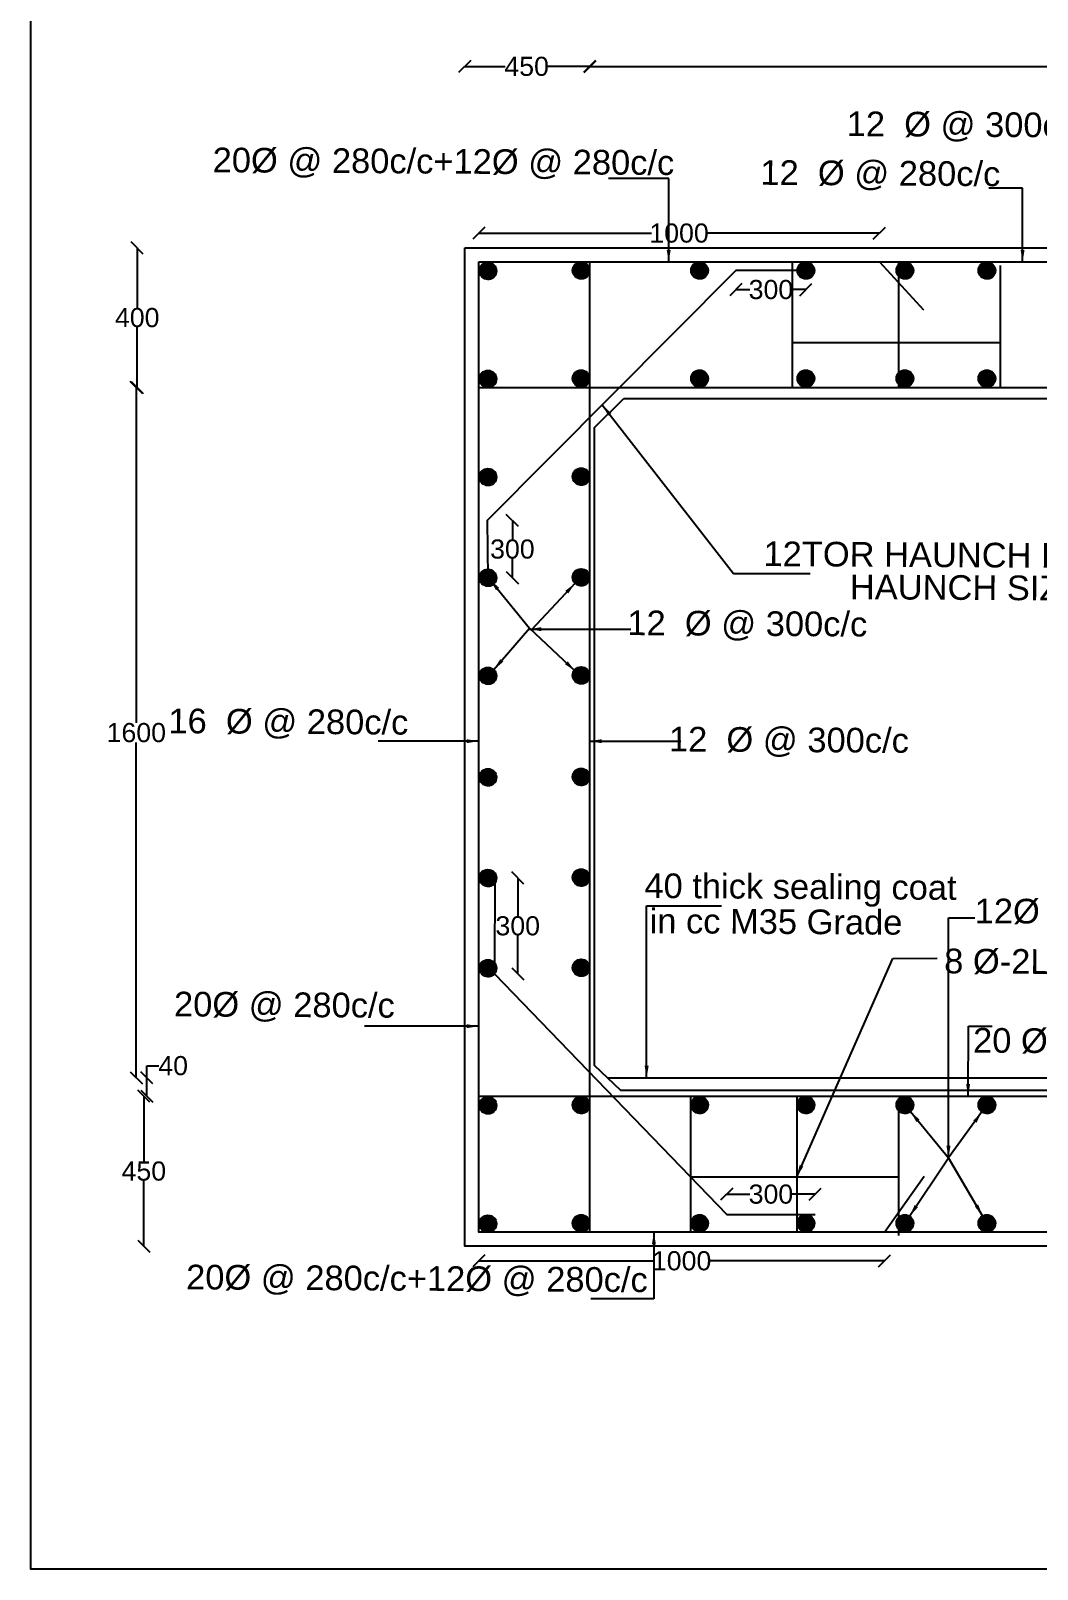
# Model space of a CAD drawing. Header units: millimetres. Extents: x 5124 to 6568637, y 2311 to 91879094.
# Drawn here: x 3724113 to 3732011, y 45934475 to 45946545 of the extents above; entities that cross this region are included whole.
import ezdxf

# ---------------------------------------------------------------- set-up
doc = ezdxf.new("R2010")
doc.units = ezdxf.units.MM
doc.header["$MEASUREMENT"] = 0
doc.layers.add('DIMENSION', color=7, linetype='Continuous')
doc.layers.add('DRAWING', color=7, linetype='Continuous')
doc.styles.get("Standard").update_dxf_attribs({"font": 'arial.ttf', "height": 150})
doc.dimstyles.get("Standard").update_dxf_attribs({"dimtxt": 200, "dimasz": 110, "dimexe": 0.18, "dimexo": 0.0625, "dimgap": 0.09, "dimtad": 0, "dimtih": 1, "dimtoh": 1, "dimdec": 0, "dimzin": 0, "dimdsep": 46, "dimtxsty": 'Standard', "dimblk": 'OBLIQUE', "dimcen": 0.09, "dimse1": 1, "dimse2": 1, "dimadec": 0, "dimazin": 0, "dimtfac": 1, "dimtdec": 0, "dimtofl": 0, "dimtmove": 0, "dimatfit": 3, "dimfxl": 1, "dimtolj": 1, "dimtzin": 0, "dimarcsym": 0})

# ---------------------------------------------------------------- blocks, each defined once
blk = doc.blocks.new('_Oblique')
at = {"color": 0, "linetype": 'ByBlock', "lineweight": -2}
blk.add_line((-0.5, -0.5), (0.5, 0.5), dxfattribs=at)
blk = doc.blocks.new('*D94')
at = {"layer": 'Defpoints', "color": 0}
for p in [(3730772, 45944957), (3727628, 45944731), (3730772, 45944731)]:
    blk.add_point(p, dxfattribs=at)
at = {"layer": 'DIMENSION', "color": 0, "lineweight": -2}
for p, q in [((3727628, 45944957), (3728983, 45944957)), ((3730772, 45944957), (3729417, 45944957))]:
    blk.add_line(p, q, dxfattribs=at)
at = {"layer": 'DIMENSION', "color": 0, "lineweight": -2, "xscale": 95, "yscale": 95, "zscale": 95, "rotation": 180}
blk.add_blockref('_Oblique', (3727628, 45944957), dxfattribs=at)
at = {"layer": 'DIMENSION', "color": 0, "lineweight": -2, "xscale": 95, "yscale": 95, "zscale": 95}
blk.add_blockref('_Oblique', (3730772, 45944957), dxfattribs=at)
at = {"layer": 'DIMENSION', "color": 0, "insert": (3729200, 45944957), "char_height": 150, "attachment_point": 5}
blk.add_mtext('\\A1;1000', dxfattribs=at)
blk = doc.blocks.new('*D95')
at = {"layer": 'Defpoints', "color": 0}
for p in [(3728503, 45946265), (3727518, 45944841), (3728503, 45944841)]:
    blk.add_point(p, dxfattribs=at)
at = {"layer": 'DIMENSION', "color": 0, "lineweight": -2}
for p, q in [((3727518, 45946265), (3727835, 45946265)), ((3728503, 45946265), (3728172, 45946265))]:
    blk.add_line(p, q, dxfattribs=at)
at = {"layer": 'DIMENSION', "color": 0, "lineweight": -2, "xscale": 95, "yscale": 95, "zscale": 95, "rotation": 180}
blk.add_blockref('_Oblique', (3727518, 45946265), dxfattribs=at)
at = {"layer": 'DIMENSION', "color": 0, "lineweight": -2, "xscale": 95, "yscale": 95, "zscale": 95}
blk.add_blockref('_Oblique', (3728503, 45946265), dxfattribs=at)
at = {"layer": 'DIMENSION', "color": 0, "insert": (3728004, 45946265), "char_height": 150, "attachment_point": 5}
blk.add_mtext('\\A1;450', dxfattribs=at)
blk = doc.blocks.new('*D96')
at = {"layer": 'Defpoints', "color": 0}
for p in [(3736201, 45946265), (3728498, 45944731), (3736201, 45944731)]:
    blk.add_point(p, dxfattribs=at)
at = {"layer": 'DIMENSION', "color": 0, "lineweight": -2}
for p, q in [((3728498, 45946265), (3732125, 45946265)), ((3736201, 45946265), (3732575, 45946265))]:
    blk.add_line(p, q, dxfattribs=at)
at = {"layer": 'DIMENSION', "color": 0, "lineweight": -2, "xscale": 95, "yscale": 95, "zscale": 95, "rotation": 180}
blk.add_blockref('_Oblique', (3728498, 45946265), dxfattribs=at)
at = {"layer": 'DIMENSION', "color": 0, "lineweight": -2, "xscale": 95, "yscale": 95, "zscale": 95}
blk.add_blockref('_Oblique', (3736201, 45946265), dxfattribs=at)
at = {"layer": 'DIMENSION', "color": 0, "insert": (3732350, 45946265), "char_height": 150, "attachment_point": 5}
blk.add_mtext('\\A1;2800', dxfattribs=at)
blk = doc.blocks.new('*D103')
at = {"layer": 'Defpoints', "color": 0}
for p in [(3729646, 45944665), (3730195, 45944665), (3730195, 45944514)]:
    blk.add_point(p, dxfattribs=at)
at = {"layer": 'DIMENSION', "color": 0, "lineweight": -2}
for p, q in [((3729646, 45944514), (3729755, 45944514)), ((3730195, 45944514), (3730086, 45944514))]:
    blk.add_line(p, q, dxfattribs=at)
at = {"layer": 'DIMENSION', "color": 0, "lineweight": -2, "xscale": 95, "yscale": 95, "zscale": 95, "rotation": 180}
blk.add_blockref('_Oblique', (3729646, 45944514), dxfattribs=at)
at = {"layer": 'DIMENSION', "color": 0, "lineweight": -2, "xscale": 95, "yscale": 95, "zscale": 95}
blk.add_blockref('_Oblique', (3730195, 45944514), dxfattribs=at)
at = {"layer": 'DIMENSION', "color": 0, "insert": (3729921, 45944514), "char_height": 150, "attachment_point": 5}
blk.add_mtext('\\A1;300', dxfattribs=at)
blk = doc.blocks.new('*D104')
at = {"layer": 'Defpoints', "color": 0}
for p in [(3727694, 45942702), (3727892, 45942702), (3727701, 45942254)]:
    blk.add_point(p, dxfattribs=at)
at = {"layer": 'DIMENSION', "color": 0, "lineweight": -2}
for p, q in [((3727892, 45942702), (3727892, 45942554)), ((3727892, 45942254), (3727892, 45942401))]:
    blk.add_line(p, q, dxfattribs=at)
at = {"layer": 'DIMENSION', "color": 0, "lineweight": -2, "xscale": 95, "yscale": 95, "zscale": 95}
for p, rotation in [((3727892, 45942702), 90), ((3727892, 45942254), 270)]:
    blk.add_blockref('_Oblique', p, dxfattribs=dict(at, rotation=rotation))
at = {"layer": 'DIMENSION', "color": 0, "insert": (3727892, 45942478), "char_height": 150, "attachment_point": 5}
blk.add_mtext('\\A1;300', dxfattribs=at)
blk = doc.blocks.new('*D105')
at = {"layer": 'Defpoints', "color": 0}
for p in [(3727767, 45939898), (3727751, 45939146), (3727934, 45939146)]:
    blk.add_point(p, dxfattribs=at)
at = {"layer": 'DIMENSION', "color": 0, "lineweight": -2}
for p, q in [((3727934, 45939898), (3727934, 45939599)), ((3727934, 45939146), (3727934, 45939446))]:
    blk.add_line(p, q, dxfattribs=at)
at = {"layer": 'DIMENSION', "color": 0, "lineweight": -2, "xscale": 95, "yscale": 95, "zscale": 95}
for p, rotation in [((3727934, 45939898), 90), ((3727934, 45939146), 270)]:
    blk.add_blockref('_Oblique', p, dxfattribs=dict(at, rotation=rotation))
at = {"layer": 'DIMENSION', "color": 0, "insert": (3727934, 45939522), "char_height": 150, "attachment_point": 5}
blk.add_mtext('\\A1;300', dxfattribs=at)
blk = doc.blocks.new('*D106')
at = {"layer": 'Defpoints', "color": 0}
for p in [(3729574, 45937417), (3729574, 45937259), (3730268, 45937259)]:
    blk.add_point(p, dxfattribs=at)
at = {"layer": 'DIMENSION', "color": 0, "lineweight": -2}
for p, q in [((3729574, 45937417), (3729756, 45937417)), ((3730268, 45937417), (3730087, 45937417))]:
    blk.add_line(p, q, dxfattribs=at)
at = {"layer": 'DIMENSION', "color": 0, "lineweight": -2, "xscale": 95, "yscale": 95, "zscale": 95, "rotation": 180}
blk.add_blockref('_Oblique', (3729574, 45937417), dxfattribs=at)
at = {"layer": 'DIMENSION', "color": 0, "lineweight": -2, "xscale": 95, "yscale": 95, "zscale": 95}
blk.add_blockref('_Oblique', (3730268, 45937417), dxfattribs=at)
at = {"layer": 'DIMENSION', "color": 0, "insert": (3729921, 45937417), "char_height": 150, "attachment_point": 5}
blk.add_mtext('\\A1;300', dxfattribs=at)
blk = doc.blocks.new('*D120')
at = {"layer": 'Defpoints', "color": 0}
for p in [(3725000, 45938187), (3727628, 45938187), (3727518, 45937009)]:
    blk.add_point(p, dxfattribs=at)
at = {"layer": 'DIMENSION', "color": 0, "lineweight": -2}
for p, q in [((3725000, 45938187), (3725000, 45937675)), ((3725000, 45937009), (3725000, 45937521))]:
    blk.add_line(p, q, dxfattribs=at)
at = {"layer": 'DIMENSION', "color": 0, "lineweight": -2, "xscale": 95, "yscale": 95, "zscale": 95}
for p, rotation in [((3725000, 45938187), 90), ((3725000, 45937009), 270)]:
    blk.add_blockref('_Oblique', p, dxfattribs=dict(at, rotation=rotation))
at = {"layer": 'DIMENSION', "color": 0, "insert": (3725000, 45937598), "char_height": 150, "attachment_point": 5}
blk.add_mtext('\\A1;450', dxfattribs=at)
blk = doc.blocks.new('*D121')
at = {"layer": 'Defpoints', "color": 0}
for p in [(3725024, 45938330), (3728746, 45938330), (3728746, 45938187)]:
    blk.add_point(p, dxfattribs=at)
at = {"layer": 'DIMENSION', "color": 0, "lineweight": -2}
for p, q in [((3725024, 45938330), (3725024, 45938425)), ((3725024, 45938425), (3725119, 45938425)), ((3725024, 45938187), (3725024, 45938330))]:
    blk.add_line(p, q, dxfattribs=at)
at = {"layer": 'DIMENSION', "color": 0, "lineweight": -2, "xscale": 95, "yscale": 95, "zscale": 95}
for p, rotation in [((3725024, 45938330), 90), ((3725024, 45938187), 270)]:
    blk.add_blockref('_Oblique', p, dxfattribs=dict(at, rotation=rotation))
at = {"layer": 'DIMENSION', "color": 0, "insert": (3725230, 45938425), "char_height": 150, "attachment_point": 5}
blk.add_mtext('\\A1;40', dxfattribs=at)
blk = doc.blocks.new('*D122')
at = {"layer": 'Defpoints', "color": 0}
for p in [(3724941, 45943747), (3728498, 45943747), (3728639, 45938330)]:
    blk.add_point(p, dxfattribs=at)
at = {"layer": 'DIMENSION', "color": 0, "lineweight": -2}
for p, q in [((3724941, 45943747), (3724941, 45941115)), ((3724941, 45938330), (3724941, 45940962))]:
    blk.add_line(p, q, dxfattribs=at)
at = {"layer": 'DIMENSION', "color": 0, "lineweight": -2, "xscale": 95, "yscale": 95, "zscale": 95}
for p, rotation in [((3724941, 45943747), 90), ((3724941, 45938330), 270)]:
    blk.add_blockref('_Oblique', p, dxfattribs=dict(at, rotation=rotation))
at = {"layer": 'DIMENSION', "color": 0, "insert": (3724941, 45941038), "char_height": 150, "attachment_point": 5}
blk.add_mtext('\\A1;1600', dxfattribs=at)
blk = doc.blocks.new('*D123')
at = {"layer": 'Defpoints', "color": 0}
for p in [(3724948, 45944841), (3727628, 45944841), (3727628, 45943747)]:
    blk.add_point(p, dxfattribs=at)
at = {"layer": 'DIMENSION', "color": 0, "lineweight": -2}
for p, q in [((3724948, 45944841), (3724948, 45944371)), ((3724948, 45943747), (3724948, 45944217))]:
    blk.add_line(p, q, dxfattribs=at)
at = {"layer": 'DIMENSION', "color": 0, "lineweight": -2, "xscale": 95, "yscale": 95, "zscale": 95}
for p, rotation in [((3724948, 45944841), 90), ((3724948, 45943747), 270)]:
    blk.add_blockref('_Oblique', p, dxfattribs=dict(at, rotation=rotation))
at = {"layer": 'DIMENSION', "color": 0, "insert": (3724948, 45944294), "char_height": 150, "attachment_point": 5}
blk.add_mtext('\\A1;400', dxfattribs=at)
blk = doc.blocks.new('*D125')
at = {"layer": 'Defpoints', "color": 0, "lineweight": -2}
for p, q in [((3727628, 45936894), (3729003, 45936894)), ((3730812, 45936894), (3729437, 45936894))]:
    blk.add_line(p, q, dxfattribs=at)
at = {"layer": 'Defpoints', "color": 0}
for p in [(3727628, 45937119), (3730812, 45937119), (3730812, 45936894)]:
    blk.add_point(p, dxfattribs=at)
at = {"layer": 'Defpoints', "color": 0, "lineweight": -2, "xscale": 95, "yscale": 95, "zscale": 95, "rotation": 180}
blk.add_blockref('_Oblique', (3727628, 45936894), dxfattribs=at)
at = {"layer": 'Defpoints', "color": 0, "lineweight": -2, "xscale": 95, "yscale": 95, "zscale": 95}
blk.add_blockref('_Oblique', (3730812, 45936894), dxfattribs=at)
at = {"layer": 'Defpoints', "color": 0, "insert": (3729220, 45936894), "char_height": 150, "attachment_point": 5}
blk.add_mtext('\\A1;1000', dxfattribs=at)

msp = doc.modelspace()

# ---------------------------------------------------------------- hatches: boundary and pattern name
at = {"layer": 'DRAWING'}
h = msp.add_hatch(dxfattribs=at)
h.set_pattern_fill('ANSI31', color=256, scale=0.879733, style=0)
h.set_pattern_definition([(45, (565839.26034, 5525350.20543), (-0.07775810721613, 0.07775810721613), [])])
h.paths.add_polyline_path([(3727767.2, 45944661.2, 1), (3727634, 45944661.2, 1)])
h = msp.add_hatch(dxfattribs=at)
h.set_pattern_fill('ANSI31', color=256, scale=0.879733, style=0)
h.set_pattern_definition([(45, (566570.28885, 5525353.57618), (-0.07775810721613, 0.07775810721613), [])])
h.paths.add_polyline_path([(3728498.3, 45944664.6, 0.9586945), (3728365.2, 45944670.2), (3728365.2, 45944659, 0.9586945)])
h = msp.add_hatch(dxfattribs=at)
h.set_pattern_fill('ANSI31', color=256, scale=0.879733, style=0)
h.set_pattern_definition([(45, (567500.01654, 5525353.57618), (-0.07775810721613, 0.07775810721613), [])])
h.paths.add_polyline_path([(3729428, 45944664.6, 0.9586945), (3729295, 45944670.2), (3729295, 45944659, 0.9586945)])
h = msp.add_hatch(dxfattribs=at)
h.set_pattern_fill('ANSI31', color=256, scale=0.879733, style=0)
h.set_pattern_definition([(45, (568333.7678, 5525353.57618), (-0.07775810721613, 0.07775810721613), [])])
h.paths.add_polyline_path([(3730261.7, 45944664.6, 0.9586945), (3730128.7, 45944670.2), (3730128.7, 45944659, 0.9586945)])
h = msp.add_hatch(dxfattribs=at)
h.set_pattern_fill('ANSI31', color=256, scale=0.879733, style=0)
h.set_pattern_definition([(45, (569110.8746, 5525353.57618), (-0.07775810721613, 0.07775810721613), [])])
h.paths.add_polyline_path([(3731038.8, 45944664.6, 0.9586945), (3730905.8, 45944670.2), (3730905.8, 45944659, 0.9586945)])
h = msp.add_hatch(dxfattribs=at)
h.set_pattern_fill('ANSI31', color=256, scale=0.879733, style=0)
h.set_pattern_definition([(45, (569754.64136, 5525353.57618), (-0.07775810721613, 0.07775810721613), [])])
h.paths.add_polyline_path([(3731682.6, 45944664.6, 0.9586945), (3731549.6, 45944670.2), (3731549.6, 45944659, 0.9586945)])
h = msp.add_hatch(dxfattribs=at)
h.set_pattern_fill('ANSI31', color=256, scale=0.879733, style=0)
h.set_pattern_definition([(45, (565839.26034, 5524502.26368), (-0.07775810721613, 0.07775810721613), [])])
h.paths.add_polyline_path([(3727767.2, 45943813.3, 1), (3727634, 45943813.3, 1)])
h = msp.add_hatch(dxfattribs=at)
h.set_pattern_fill('ANSI31', color=256, scale=0.879733, style=0)
h.set_pattern_definition([(45, (566570.28885, 5524505.63443), (-0.07775810721613, 0.07775810721613), [])])
h.paths.add_polyline_path([(3728498.3, 45943816.7, 0.9586945), (3728365.2, 45943822.3), (3728365.2, 45943811.1, 0.9586945)])
h = msp.add_hatch(dxfattribs=at)
h.set_pattern_fill('ANSI31', color=256, scale=0.879733, style=0)
h.set_pattern_definition([(45, (567500.01654, 5524505.63443), (-0.07775810721613, 0.07775810721613), [])])
h.paths.add_polyline_path([(3729428, 45943816.7, 0.9586945), (3729295, 45943822.3), (3729295, 45943811.1, 0.9586945)])
h = msp.add_hatch(dxfattribs=at)
h.set_pattern_fill('ANSI31', color=256, scale=0.879733, style=0)
h.set_pattern_definition([(45, (568333.7678, 5524505.63443), (-0.07775810721613, 0.07775810721613), [])])
h.paths.add_polyline_path([(3730261.7, 45943816.7, 0.9586945), (3730128.7, 45943822.3), (3730128.7, 45943811.1, 0.9586945)])
h = msp.add_hatch(dxfattribs=at)
h.set_pattern_fill('ANSI31', color=256, scale=0.879733, style=0)
h.set_pattern_definition([(45, (569110.8746, 5524505.63443), (-0.07775810721613, 0.07775810721613), [])])
h.paths.add_polyline_path([(3731038.8, 45943816.7, 0.9586945), (3730905.8, 45943822.3), (3730905.8, 45943811.1, 0.9586945)])
h = msp.add_hatch(dxfattribs=at)
h.set_pattern_fill('ANSI31', color=256, scale=0.879733, style=0)
h.set_pattern_definition([(45, (569754.64136, 5524505.63443), (-0.07775810721613, 0.07775810721613), [])])
h.paths.add_polyline_path([(3731682.6, 45943816.7, 0.9586945), (3731549.6, 45943822.3), (3731549.6, 45943811.1, 0.9586945)])
h = msp.add_hatch(dxfattribs=at)
h.set_pattern_fill('ANSI31', color=256, scale=0.879733, style=0)
h.set_pattern_definition([(45, (565839.26034, 5523732.51279), (-0.07775810721613, 0.07775810721613), [])])
h.paths.add_polyline_path([(3727767.2, 45943043.6, 1), (3727634, 45943043.6, 1)])
h = msp.add_hatch(dxfattribs=at)
h.set_pattern_fill('ANSI31', color=256, scale=0.879733, style=0)
h.set_pattern_definition([(45, (566570.28885, 5523735.88354), (-0.07775810721613, 0.07775810721613), [])])
h.paths.add_polyline_path([(3728498.3, 45943046.9, 0.9586945), (3728365.2, 45943052.5), (3728365.2, 45943041.3, 0.9586945)])
h = msp.add_hatch(dxfattribs=at)
h.set_pattern_fill('ANSI31', color=256, scale=0.879733, style=0)
h.set_pattern_definition([(45, (565839.26034, 5522942.59553), (-0.07775810721613, 0.07775810721613), [])])
h.paths.add_polyline_path([(3727767.2, 45942253.6, 1), (3727634, 45942253.6, 1)])
h = msp.add_hatch(dxfattribs=at)
h.set_pattern_fill('ANSI31', color=256, scale=0.879733, style=0)
h.set_pattern_definition([(45, (566570.28885, 5522945.96627), (-0.07775810721613, 0.07775810721613), [])])
h.paths.add_polyline_path([(3728498.3, 45942257, 0.9586945), (3728365.2, 45942262.6), (3728365.2, 45942251.4, 0.9586945)])
h = msp.add_hatch(dxfattribs=at)
h.set_pattern_fill('ANSI31', color=256, scale=0.879733, style=0)
h.set_pattern_definition([(45, (565839.26034, 5522173.19333), (-0.07775810721613, 0.07775810721613), [])])
h.paths.add_polyline_path([(3727767.2, 45941484.2, 1), (3727634, 45941484.2, 1)])
h = msp.add_hatch(dxfattribs=at)
h.set_pattern_fill('ANSI31', color=256, scale=0.879733, style=0)
h.set_pattern_definition([(45, (566570.28885, 5522176.56408), (-0.07775810721613, 0.07775810721613), [])])
h.paths.add_polyline_path([(3728498.3, 45941487.6, 0.9586945), (3728365.2, 45941493.2), (3728365.2, 45941482, 0.9586945)])
h = msp.add_hatch(dxfattribs=at)
h.set_pattern_fill('ANSI31', color=256, scale=0.879733, style=0)
h.set_pattern_definition([(45, (565839.26034, 5521376.94139), (-0.07775810721613, 0.07775810721613), [])])
h.paths.add_polyline_path([(3727767.2, 45940688, 1), (3727634, 45940688, 1)])
h = msp.add_hatch(dxfattribs=at)
h.set_pattern_fill('ANSI31', color=256, scale=0.879733, style=0)
h.set_pattern_definition([(45, (566570.28885, 5521380.31214), (-0.07775810721613, 0.07775810721613), [])])
h.paths.add_polyline_path([(3728498.3, 45940691.4, 0.9586945), (3728365.2, 45940697), (3728365.2, 45940685.7, 0.9586945)])
h = msp.add_hatch(dxfattribs=at)
h.set_pattern_fill('ANSI31', color=256, scale=0.879733, style=0)
h.set_pattern_definition([(45, (566570.28885, 5520590.45299), (-0.07775810721613, 0.07775810721613), [])])
h.paths.add_polyline_path([(3728498.3, 45939901.5, 0.9586945), (3728365.2, 45939907.1), (3728365.2, 45939895.9, 0.9586945)])
h = msp.add_hatch(dxfattribs=at)
h.set_pattern_fill('ANSI31', color=256, scale=0.879733, style=0)
h.set_pattern_definition([(45, (565839.26034, 5520587.08224), (-0.07775810721613, 0.07775810721613), [])])
h.paths.add_polyline_path([(3727767.2, 45939898.1, 1), (3727634, 45939898.1, 1)])
h = msp.add_hatch(dxfattribs=at)
h.set_pattern_fill('ANSI31', color=256, scale=0.879733, style=0)
h.set_pattern_definition([(45, (565839.26034, 5519879.22525), (-0.07775810721613, 0.07775810721613), [])])
h.paths.add_polyline_path([(3727767.2, 45939190.3, 1), (3727634, 45939190.3, 1)])
h = msp.add_hatch(dxfattribs=at)
h.set_pattern_fill('ANSI31', color=256, scale=0.879733, style=0)
h.set_pattern_definition([(45, (566570.28885, 5519882.596), (-0.07775810721613, 0.07775810721613), [])])
h.paths.add_polyline_path([(3728498.3, 45939193.6, 0.9586945), (3728365.2, 45939199.3), (3728365.2, 45939188, 0.9586945)])
h = msp.add_hatch(dxfattribs=at)
h.set_pattern_fill('ANSI31', color=256, scale=0.879733, style=0)
h.set_pattern_definition([(45, (565839.26034, 5518802.96879), (-0.07775810721613, 0.07775810721613), [])])
h.paths.add_polyline_path([(3727767.2, 45938114, 1), (3727634, 45938114, 1)])
h = msp.add_hatch(dxfattribs=at)
h.set_pattern_fill('ANSI31', color=256, scale=0.879733, style=0)
h.set_pattern_definition([(45, (566570.28885, 5518806.33954), (-0.07775810721613, 0.07775810721613), [])])
h.paths.add_polyline_path([(3728498.3, 45938117.4, 0.9586945), (3728365.2, 45938123), (3728365.2, 45938111.8, 0.9586945)])
h = msp.add_hatch(dxfattribs=at)
h.set_pattern_fill('ANSI31', color=256, scale=0.879733, style=0)
h.set_pattern_definition([(45, (567500.01654, 5518806.33954), (-0.07775810721613, 0.07775810721613), [])])
h.paths.add_polyline_path([(3729428, 45938117.4, 0.9586945), (3729295, 45938123), (3729295, 45938111.8, 0.9586945)])
h = msp.add_hatch(dxfattribs=at)
h.set_pattern_fill('ANSI31', color=256, scale=0.879733, style=0)
h.set_pattern_definition([(45, (568333.7678, 5518806.33954), (-0.07775810721613, 0.07775810721613), [])])
h.paths.add_polyline_path([(3730261.7, 45938117.4, 0.9586945), (3730128.7, 45938123), (3730128.7, 45938111.8, 0.9586945)])
h = msp.add_hatch(dxfattribs=at)
h.set_pattern_fill('ANSI31', color=256, scale=0.879733, style=0)
h.set_pattern_definition([(45, (569110.8746, 5518806.33954), (-0.07775810721613, 0.07775810721613), [])])
h.paths.add_polyline_path([(3731038.8, 45938117.4, 0.9586945), (3730905.8, 45938123), (3730905.8, 45938111.8, 0.9586945)])
h = msp.add_hatch(dxfattribs=at)
h.set_pattern_fill('ANSI31', color=256, scale=0.879733, style=0)
h.set_pattern_definition([(45, (569754.64136, 5518806.33954), (-0.07775810721613, 0.07775810721613), [])])
h.paths.add_polyline_path([(3731682.6, 45938117.4, 0.9586945), (3731549.6, 45938123), (3731549.6, 45938111.8, 0.9586945)])
h = msp.add_hatch(dxfattribs=at)
h.set_pattern_fill('ANSI31', color=256, scale=0.879733, style=0)
h.set_pattern_definition([(45, (565839.26034, 5517874.67653), (-0.07775810721613, 0.07775810721613), [])])
h.paths.add_polyline_path([(3727767.2, 45937185.7, 1), (3727634, 45937185.7, 1)])
h = msp.add_hatch(dxfattribs=at)
h.set_pattern_fill('ANSI31', color=256, scale=0.879733, style=0)
h.set_pattern_definition([(45, (566570.28885, 5517878.04728), (-0.07775810721613, 0.07775810721613), [])])
h.paths.add_polyline_path([(3728498.3, 45937189.1, 0.9586945), (3728365.2, 45937194.7), (3728365.2, 45937183.5, 0.9586945)])
h = msp.add_hatch(dxfattribs=at)
h.set_pattern_fill('ANSI31', color=256, scale=0.879733, style=0)
h.set_pattern_definition([(45, (567500.01654, 5517878.04728), (-0.07775810721613, 0.07775810721613), [])])
h.paths.add_polyline_path([(3729428, 45937189.1, 0.9586945), (3729295, 45937194.7), (3729295, 45937183.5, 0.9586945)])
h = msp.add_hatch(dxfattribs=at)
h.set_pattern_fill('ANSI31', color=256, scale=0.879733, style=0)
h.set_pattern_definition([(45, (568333.7678, 5517878.04728), (-0.07775810721613, 0.07775810721613), [])])
h.paths.add_polyline_path([(3730261.7, 45937189.1, 0.9586945), (3730128.7, 45937194.7), (3730128.7, 45937183.5, 0.9586945)])
h = msp.add_hatch(dxfattribs=at)
h.set_pattern_fill('ANSI31', color=256, scale=0.879733, style=0)
h.set_pattern_definition([(45, (569110.8746, 5517878.04728), (-0.07775810721613, 0.07775810721613), [])])
h.paths.add_polyline_path([(3731038.8, 45937189.1, 0.9586945), (3730905.8, 45937194.7), (3730905.8, 45937183.5, 0.9586945)])
h = msp.add_hatch(dxfattribs=at)
h.set_pattern_fill('ANSI31', color=256, scale=0.879733, style=0)
h.set_pattern_definition([(45, (569754.64136, 5517878.04728), (-0.07775810721613, 0.07775810721613), [])])
h.paths.add_polyline_path([(3731682.6, 45937189.1, 0.9586945), (3731549.6, 45937194.7), (3731549.6, 45937183.5, 0.9586945)])

# ---------------------------------------------------------------- linework, layer by layer
at = {"layer": 'DIMENSION'}
for points in [[(3727517.8, 45944841.1), (3745605.1, 45944841.1), (3745605.1, 45937009), (3727517.8, 45937009)], [(3727627.8, 45944731), (3745495.1, 45944731), (3745495.1, 45937119.1), (3727627.8, 45937119.1)]]:
    msp.add_lwpolyline(points, close=True, dxfattribs=at)
for points in [[(3728498.1, 45944731), (3728498.1, 45937119.1)], [(3730771.8, 45944731), (3731119.3, 45944356.8)], [(3727627.8, 45943746.7), (3745495.1, 45943746.7)], [(3727627.8, 45938186.9), (3745495.1, 45938186.9)], [(3730812, 45937119.1), (3731123.8, 45937557.6)]]:
    msp.add_lwpolyline(points, dxfattribs=at)
at = {"layer": 'DRAWING'}
msp.add_lwpolyline([(3724112.7, 45957947.5), (3755323.7, 45957947.5), (3755323.7, 45934474.9), (3724112.7, 45934474.9)], close=True, dxfattribs=at)
for points in [[(3730087.9, 45944731), (3730087.9, 45943746.7)], [(3730921.9, 45944731), (3730921.9, 45943746.7)], [(3731719.9, 45944704.2), (3731719.9, 45943746.7)], [(3730195.1, 45944664.6), (3729646.3, 45944664.6), (3727694, 45942701.6), (3727700.6, 45942253.6)], [(3730087.9, 45944098.3), (3731719.9, 45944098.3)], [(3728766.8, 45943660.7), (3735846.9, 45943660.7), (3736127.8, 45943368.4), (3736127.8, 45938466.6), (3735856.9, 45938231.8), (3728742.4, 45938231.8), (3728535.2, 45938427.6), (3728535.2, 45943432.2), (3728766.8, 45943660.7)], [(3727755, 45939936.7), (3727750.7, 45939146.3), (3729574.1, 45937259), (3730268, 45937259)], [(3728638.8, 45938329.7), (3735971, 45938330.7)], [(3729289, 45938186.9), (3729289, 45937119.1)], [(3730123, 45938186.9), (3730123, 45937119.1)], [(3730921.1, 45938160.1), (3730921.1, 45937092.3)], [(3729289, 45937554.1), (3730921.1, 45937554.1)]]:
    msp.add_lwpolyline(points, dxfattribs=at)
for centre in [(3727700.6, 45944661.2), (3728431.6, 45944664.6), (3729361.4, 45944664.6), (3730195.1, 45944664.6), (3730972.2, 45944664.6), (3731616, 45944664.6), (3727700.6, 45943813.3), (3728431.6, 45943816.7), (3729361.4, 45943816.7), (3730195.1, 45943816.7), (3730972.2, 45943816.7), (3731616, 45943816.7), (3727700.6, 45943043.6), (3728431.6, 45943046.9), (3727700.6, 45942253.6), (3728431.6, 45942257), (3727700.6, 45941484.2), (3728431.6, 45941487.6), (3727700.6, 45940688), (3728431.6, 45940691.4), (3728431.6, 45939901.5), (3727700.6, 45939898.1), (3727700.6, 45939190.3), (3728431.6, 45939193.6), (3727700.6, 45938114), (3728431.6, 45938117.4), (3729361.4, 45938117.4), (3730195.1, 45938117.4), (3730972.2, 45938117.4), (3731616, 45938117.4), (3727700.6, 45937185.7), (3728431.6, 45937189.1), (3729361.4, 45937189.1), (3730195.1, 45937189.1), (3730972.2, 45937189.1), (3731616, 45937189.1)]:
    msp.add_circle(centre, 66.6, dxfattribs=at)

# ---------------------------------------------------------------- texts
for s, p in [('12  Ø @ 300c/c ', (3730515, 45945718.9)), ('20Ø @ 280c/c+12Ø @ 280c/c', (3725539.7, 45945435.1)), ('12  Ø @ 280c/c ', (3729837.9, 45945336.7)), ('12TOR HAUNCH BARS @300C/C', (3729862.2, 45942345.3)), (' HAUNCH SIZE 150*150', (3730465, 45942085.9)), ('12  Ø @ 300c/c ', (3728793.9, 45941803.8)), ('16  Ø @ 280c/c ', (3725192.6, 45941034.2)), ('12  Ø @ 300c/c ', (3729120.4, 45940891.5)), ('40 thick sealing coat', (3728927.7, 45939741.1)), ('12Ø @  300c/c ', (3731519.2, 45939543.6)), ('in cc M35 Grade', (3728968.6, 45939465.2)), ('8 Ø-2L @ 300c/c ', (3731280.1, 45939150.4)), ('20Ø @ 280c/c ', (3725236.5, 45938812.5)), ('20 Ø @  250c/c ', (3731506.8, 45938528.3)), ('20Ø @ 280c/c+12Ø @ 280c/c', (3725331.3, 45936670.9))]:
    msp.add_text(s, height=193.541, rotation=359.65712, dxfattribs=at).set_placement(p)

# ---------------------------------------------------------------- dimensions: what is measured, and where the dimension line sits
at = {"layer": 'Defpoints'}
dim = msp.add_linear_dim(base=(3730812, 45936893.7), p1=(3727627.8, 45937119.1), p2=(3730812, 45937119.1), text='1000', dimstyle='Standard', override={"dimasz": 95, "dimfxl": 2000, "dimarcsym": 1}, dxfattribs=at)
dim.commit()
dim.dimension.update_dxf_attribs({"geometry": '*D125', "text_midpoint": (3729219.9, 45936893.7)})
at = {"layer": 'DIMENSION'}
dim = msp.add_linear_dim(base=(3728503, 45946265.1), p1=(3727517.8, 45944841.1), p2=(3728503, 45944841.1), text='450', dimstyle='Standard', override={"dimasz": 95, "dimfxl": 2000, "dimarcsym": 1}, dxfattribs=at)
dim.commit()
dim.dimension.update_dxf_attribs({"geometry": '*D95', "text_midpoint": (3728003.7, 45946265.1), "dimtype": 160})
for base, p1, p2, text, picture, middle in [((3736201.2, 45946264.8), (3728498.1, 45944731), (3736201.2, 45944731), '2800', '*D96', (3732349.6, 45946264.8)), ((3730771.8, 45944957.1), (3727627.8, 45944731), (3730771.8, 45944731), '1000', '*D94', (3729199.8, 45944957.1)), ((3730195.1, 45944513.5), (3729646.3, 45944664.6), (3730195.1, 45944664.6), '300', '*D103', (3729920.7, 45944513.5)), ((3729574.1, 45937416.8), (3730268, 45937259), (3729574.1, 45937259), '300', '*D106', (3729921.1, 45937416.8))]:
    dim = msp.add_linear_dim(base=base, p1=p1, p2=p2, text=text, dimstyle='Standard', override={"dimasz": 95, "dimfxl": 2000, "dimarcsym": 1}, dxfattribs=at)
    dim.commit()
    dim.dimension.update_dxf_attribs({"geometry": picture, "text_midpoint": middle})
for base, p1, p2, text, picture, middle in [((3724948.4, 45944841.1), (3727627.8, 45943746.7), (3727627.8, 45944841.1), '400', '*D123', (3724948.4, 45944293.9)), ((3724941, 45943746.7), (3728638.8, 45938329.7), (3728498.1, 45943746.7), '1600', '*D122', (3724941, 45941038.2)), ((3727892.3, 45942701.6), (3727700.6, 45942253.6), (3727694, 45942701.6), '300', '*D104', (3727892.3, 45942477.6)), ((3727933.9, 45939146.3), (3727767.2, 45939898.1), (3727750.7, 45939146.3), '300', '*D105', (3727933.9, 45939522.2)), ((3725024.2, 45938329.7), (3728746.2, 45938186.9), (3728746.2, 45938329.7), '40', '*D121', (3725229.5, 45938424.7)), ((3724999.5, 45938186.9), (3727517.8, 45937009), (3727627.8, 45938186.9), '450', '*D120', (3724999.5, 45937598))]:
    dim = msp.add_linear_dim(base=base, p1=p1, p2=p2, angle=90, text=text, dimstyle='Standard', override={"dimasz": 95, "dimfxl": 2000, "dimarcsym": 1}, dxfattribs=at)
    dim.commit()
    dim.dimension.update_dxf_attribs({"geometry": picture, "text_midpoint": middle})

# ---------------------------------------------------------------- leaders
at = {"layer": 'DRAWING'}
for points in [[(3729118.8, 45944731), (3729118.8, 45945385.3), (3728646.9, 45945385.3)], [(3731895.7, 45944731), (3731895.7, 45945310.3), (3731630.4, 45945310.3)], [(3728597.5, 45943610.1), (3729627, 45942287.8), (3730227.7, 45942287.8)], [(3727715.8, 45942239), (3728027.6, 45941857.8)], [(3728384.2, 45942210.2), (3728040.8, 45941845.4)], [(3727746.3, 45941532.7), (3728027.6, 45941857.8)], [(3728024.4, 45941850.2), (3728821, 45941850.2)], [(3728384.6, 45941521.7), (3728027.6, 45941857.8)], [(3727627.8, 45940971.4), (3726838.8, 45940971.4)], [(3728498.1, 45940971.4), (3729212.7, 45940971.4)], [(3728945.7, 45938329.8), (3728945.7, 45939680), (3729532.4, 45939680)], [(3731314.1, 45937701.9), (3731314.1, 45939584.2), (3731521.7, 45939584.2)], [(3730123, 45937554.1), (3730876.6, 45939266.4), (3731225.4, 45939268.1)], [(3727627.8, 45938735.4), (3726731.9, 45938735.4)], [(3731467.7, 45938186.9), (3731472.2, 45938735.4), (3731657.3, 45938735.4)], [(3731015, 45938066.3), (3731314.1, 45937701.9)], [(3731576.8, 45938063.5), (3731314.1, 45937701.9)], [(3731009.2, 45937244.5), (3731314.1, 45937701.9)], [(3731582.2, 45937246.5), (3731314.1, 45937701.9)], [(3729002.5, 45937119.1), (3729002.5, 45936596.6), (3728508.2, 45936596.6)]]:
    msp.add_leader(points, dimstyle='Standard', override={"dimasz": 95, "dimgap": 0.09, "dimtad": 0, "dimfxl": 2000, "dimarcsym": 1}, dxfattribs=at)

doc.saveas('drawing.dxf')
